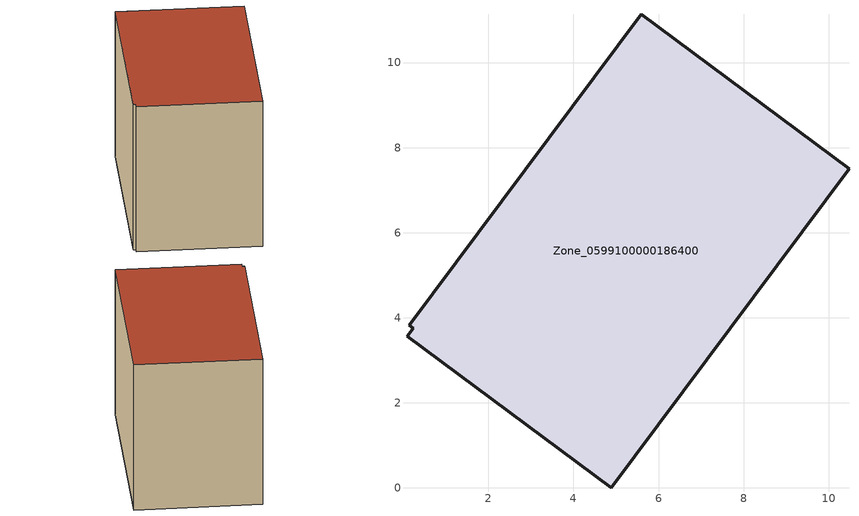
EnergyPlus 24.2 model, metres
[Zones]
Zone_0599100000186400
 floor ground (C_G): 0.23,3.75 0.14,3.83 5.6,11.14 10.48,7.5 4.89,0 0.1,3.57 z0.33
 wall outside (C_F): 4.89,0 10.48,7.5 5.6,11.14 0.14,3.83 0.23,3.75 0.1,3.57 4.89,0 z0.33:8.12
 roof outside (C_R): 0.23,3.75 0.1,3.57 4.89,0 10.48,7.5 5.6,11.14 0.14,3.83 z8.12
[BUILDING]
Pand.0599100000186400: North Axis=0; Terrain=City; Loads Convergence Tolerance Value=0.04; Temperature Convergence Tolerance Value=0.4; Solar Distribution=FullExterior; Maximum Number of Warmup Days=25; Minimum Number of Warmup Days=1
[Site:Location]
Rotterdam.The.Hague.AP_ZH_NLD Design_Conditions: Latitude=51.96; Longitude=4.45; Time Zone=1; Elevation=-4.5
[SITE:GROUNDTEMPERATURE:BUILDINGSURFACE]
18, 18, 18, 18, 18, 18, 18, 18, 18, 18, 18, 18
[MATERIAL] Thermal Absorptance=0.9; Solar Absorptance=0.7; Visible Absorptance=0.7
Name | Roughness | Thickness | Conductivity | Density | Specific Heat
G.TI.1965-1974 | MediumSmooth | 0.15 | 0.882353 | 540 | 1210
F.TI.1965-1974 | Rough | 0.3 | 0.697674 | 1920 | 840
R.TI.1965-1974 | MediumRough | 0.2 | 0.232558 | 1500 | 1000
[CONSTRUCTION]
C_G: G.TI.1965-1974
C_F: F.TI.1965-1974
C_R: R.TI.1965-1974
[ZONE]
Zone_0599100000186400: Type=1; Multiplier=1; Ceiling Height=Autocalculate; Volume=Autocalculate; Floor Area=autocalculate; Part of Total Floor Area=Yes
[ZONEINFILTRATION:DESIGNFLOWRATE]
Infil_Zone_0599100000186400: Zone or ZoneList or Space or SpaceList=Zone_0599100000186400; Schedule=AlwaysOn; Design Flow Rate Calculation Method=Flow/Area; Flow Rate per Floor Area=0.003; Constant Term Coefficient=1; Temperature Term Coefficient=0; Velocity Term Coefficient=0; Velocity Squared Term Coefficient=0
[HVACTEMPLATE:ZONE:IDEALLOADSAIRSYSTEM]
Zone_0599100000186400: Maximum Heating Supply Air Temperature=50; Minimum Cooling Supply Air Temperature=13; Maximum Heating Supply Air Humidity Ratio=0.0156; Minimum Cooling Supply Air Humidity Ratio=0.0077; Heating Limit=NoLimit; Cooling Limit=NoLimit; Dehumidification Control Type=ConstantSensibleHeatRatio; Cooling Sensible Heat Ratio=0.7; Dehumidification Setpoint=60; Humidification Control Type=None; Humidification Setpoint=30; Outdoor Air Method=None; Outdoor Air Flow Rate per Person=0.00944; Outdoor Air Flow Rate per Zone Floor Area=0; Outdoor Air Flow Rate per Zone=0; Demand Controlled Ventilation Type=None; Outdoor Air Economizer Type=NoEconomizer; Heat Recovery Type=None; Sensible Heat Recovery Effectiveness=0.7; Latent Heat Recovery Effectiveness=0.65
[ZONECONTROL:THERMOSTAT]
ThermostatControl_Zone_0599100000186400: Zone or ZoneList=Zone_0599100000186400; Control Type Schedule=DualSetpointControlType; Control 1=Thermostat_Zone_0599100000186400; Temperature Difference Between Cutout And Setpoint=0
[THERMOSTATSETPOINT:DUALSETPOINT]
Thermostat_Zone_0599100000186400: Heating Setpoint Temperature Schedule=HeatingSetpoint_Zone_0599100000186400; Cooling Setpoint Temperature Schedule=CoolingSetpoint_Zone_0599100000186400
[SCHEDULE:COMPACT]
HeatingSetpoint_Zone_0599100000186400: Through: 12/31, For: AllDays, Until: 24:00, 21
CoolingSetpoint_Zone_0599100000186400: Through: 12/31, For: AllDays, Until: 24:00, 24
DualSetpointControlType: Through: 12/31, For: AllDays, Until: 24:00, 4
AlwaysOn: Through: 12/31, For: AllDays, Until: 24:00, 1
